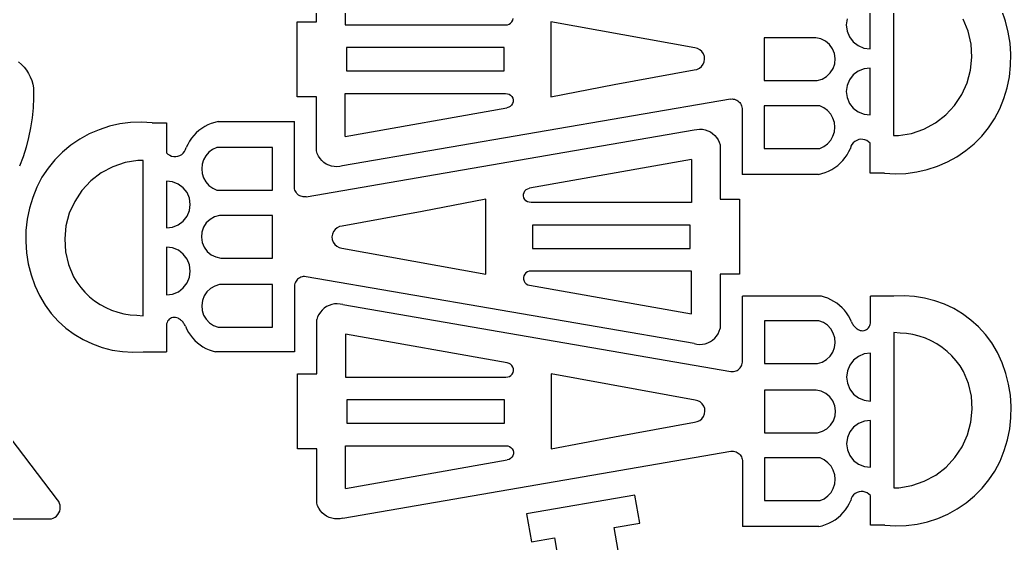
# Model space of a CAD drawing. Extents: x -3998 to 3998, y -3549 to 3549.
# Drawn here: x 1583 to 2350, y 228 to 633 of the extents above; entities that cross this region are included whole.
import ezdxf

# ---------------------------------------------------------------- set-up
doc = ezdxf.new("R2010")
doc.units = 0
doc.header["$MEASUREMENT"] = 0
doc.layers.get('0').update_dxf_attribs({"linetype": 'CONTINUOUS'})

msp = doc.modelspace()

# ---------------------------------------------------------------- linework, layer by layer
for p, q in [((1812.64, 631.18), (1812.64, 673.11)), ((1834.77, 661.88), (1834.77, 628.74)), ((2258.64, 663.18), (2258.64, 543.18)), ((2240.64, 610.18), (2240.64, 647.18)), ((2345.27, 631.58), (2342.39, 639.76)), ((1797.64, 573.18), (1797.64, 631.18)), ((1797.64, 631.18), (1812.64, 631.18)), ((1834.77, 628.74), (1958.77, 628.74)), ((1958.77, 628.74), (1960.18, 628.82)), ((1960.18, 628.82), (1961.52, 629.25)), ((1961.52, 629.25), (1962.71, 630.01)), ((1962.71, 630.01), (1963.67, 631.05)), ((1963.67, 631.05), (1964.33, 632.29)), ((1964.33, 632.29), (1964.65, 633.66)), ((2105.04, 610.92), (1993.77, 631.17)), ((1993.77, 631.17), (1993.77, 573.2)), ((2222.78, 633.47), (2222.15, 628.68)), ((2222.15, 628.68), (2222.78, 623.9)), ((2316.31, 623.76), (2312.44, 633.08)), ((2347.41, 623.18), (2345.27, 631.58)), ((2222.78, 623.9), (2224.62, 619.44)), ((2318.61, 613.92), (2316.31, 623.76)), ((2348.78, 614.61), (2347.41, 623.18)), ((2158.64, 618.68), (2158.64, 585.68)), ((2198.63, 618.68), (2158.64, 618.68)), ((2202.51, 617.81), (2198.63, 618.68)), ((2206.08, 616.04), (2202.51, 617.81)), ((2209.13, 613.47), (2206.08, 616.04)), ((2211.47, 610.25), (2209.13, 613.47)), ((2224.62, 619.44), (2227.56, 615.61)), ((2227.56, 615.61), (2231.39, 612.67)), ((2319.28, 603.85), (2318.61, 613.92)), ((2349.37, 605.96), (2348.78, 614.61)), ((1835.77, 611.18), (1835.77, 593.18)), ((1957.77, 611.18), (1835.77, 611.18)), ((1957.77, 593.18), (1957.77, 611.18)), ((2107.1, 610.45), (2105.04, 610.92)), ((2108.97, 609.48), (2107.1, 610.45)), ((2110.55, 608.09), (2108.97, 609.48)), ((2111.74, 606.35), (2110.55, 608.09)), ((2112.46, 604.37), (2111.74, 606.35)), ((2212.99, 606.57), (2211.47, 610.25)), ((2213.59, 602.63), (2212.99, 606.57)), ((2231.39, 612.67), (2235.85, 610.82)), ((2235.85, 610.82), (2240.64, 610.18)), ((2349.19, 597.29), (2349.37, 605.96)), ((1582.37, 600.12), (1584.61, 598.17)), ((1584.61, 598.17), (1586.65, 596.01)), ((2110.31, 596.55), (2111.57, 598.24)), ((2111.57, 598.24), (2112.38, 600.19)), ((2112.38, 600.19), (2112.68, 602.28)), ((2112.68, 602.28), (2112.46, 604.37)), ((2211.94, 594.89), (2213.23, 598.66)), ((2213.23, 598.66), (2213.59, 602.63)), ((2318.3, 593.8), (2319.28, 603.85)), ((1586.65, 596.01), (1588.48, 593.68)), ((1588.48, 593.68), (1590.08, 591.18)), ((1590.08, 591.18), (1591.45, 588.54)), ((1835.77, 593.18), (1957.77, 593.18)), ((2042.82, 582.6), (2104.69, 593.95)), ((2104.69, 593.95), (2106.76, 594.34)), ((2106.76, 594.34), (2108.67, 595.23)), ((2108.67, 595.23), (2110.31, 596.55)), ((2206.92, 588.78), (2209.8, 591.53)), ((2209.8, 591.53), (2211.94, 594.89)), ((2227.59, 590.09), (2224.64, 586.33)), ((2231.43, 592.94), (2227.59, 590.09)), ((2235.88, 594.68), (2231.43, 592.94)), ((2240.64, 595.18), (2235.88, 594.68)), ((2240.64, 559.18), (2240.64, 595.18)), ((2315.69, 584.04), (2318.3, 593.8)), ((2348.23, 588.67), (2349.19, 597.29)), ((1591.45, 588.54), (1592.56, 585.79)), ((1592.56, 585.79), (1593.4, 582.95)), ((1593.4, 582.95), (1593.98, 580.04)), ((1993.77, 573.2), (2042.82, 582.6)), ((2158.64, 585.68), (2199.64, 585.68)), ((2199.64, 585.68), (2203.46, 586.79)), ((2203.46, 586.79), (2206.92, 588.78)), ((2224.64, 586.33), (2222.78, 581.92)), ((2311.54, 574.84), (2315.69, 584.04)), ((2346.49, 580.17), (2348.23, 588.67)), ((1593.98, 580.04), (1594, 572.3)), ((1834.77, 542.47), (1834.77, 575.6)), ((1834.77, 575.6), (1958.77, 575.6)), ((1958.77, 575.6), (1960.18, 575.53)), ((1960.18, 575.53), (1961.52, 575.09)), ((1961.52, 575.09), (1962.71, 574.34)), ((2222.78, 581.92), (2222.15, 577.18)), ((2222.15, 577.18), (2222.78, 572.45)), ((2305.94, 566.44), (2311.54, 574.84)), ((2344, 571.86), (2346.49, 580.17)), ((1594, 572.3), (1593.61, 564.57)), ((1812.64, 573.18), (1797.64, 573.18)), ((1812.64, 531.26), (1812.64, 573.18)), ((2132.72, 571.32), (1832.71, 519.64)), ((1962.71, 574.34), (1963.67, 573.3)), ((1964.22, 567.91), (1963.49, 566.71)), ((1963.67, 573.3), (1964.33, 572.05)), ((1964.61, 569.27), (1964.22, 567.91)), ((1964.33, 572.05), (1964.65, 570.68)), ((1964.65, 570.68), (1964.61, 569.27)), ((2132.72, 571.32), (2133.85, 571.42)), ((2133.85, 571.42), (2134.82, 571.37)), ((2134.82, 571.37), (2135.78, 571.19)), ((2135.78, 571.19), (2136.71, 570.9)), ((2136.71, 570.9), (2137.6, 570.49)), ((2137.6, 570.49), (2138.43, 569.97)), ((2138.43, 569.97), (2139.19, 569.35)), ((2139.19, 569.35), (2139.86, 568.64)), ((2139.86, 568.64), (2140.43, 567.85)), ((2140.43, 567.85), (2140.91, 567)), ((2222.78, 572.45), (2224.64, 568.04)), ((2224.64, 568.04), (2227.59, 564.28)), ((2340.78, 563.81), (2344, 571.86)), ((1593.61, 564.57), (1592.84, 556.87)), ((1834.77, 542.47), (1959.88, 564.67)), ((1961.25, 565.03), (1959.88, 564.67)), ((1962.48, 565.72), (1961.25, 565.03)), ((1963.49, 566.71), (1962.48, 565.72)), ((2140.91, 567), (2141.27, 566.09)), ((2141.27, 566.09), (2141.51, 565.14)), ((2141.51, 565.14), (2141.64, 564.17)), ((2141.64, 564.17), (2141.64, 513.18)), ((2158.64, 566.18), (2158.64, 533.18)), ((2201.63, 566.18), (2158.64, 566.18)), ((2204.88, 564.66), (2201.63, 566.18)), ((2207.76, 562.51), (2204.88, 564.66)), ((2210.13, 559.81), (2207.76, 562.51)), ((2211.91, 556.69), (2210.13, 559.81)), ((2227.59, 564.28), (2231.43, 561.43)), ((2231.43, 561.43), (2235.88, 559.69)), ((2235.88, 559.69), (2240.64, 559.18)), ((2299.05, 559.05), (2305.94, 566.44)), ((2336.84, 556.08), (2340.78, 563.81)), ((1592.84, 556.87), (1591.67, 549.21)), ((1660.7, 552.12), (1652.55, 550.29)), ((1668.98, 553.18), (1660.7, 552.12)), ((1677.32, 553.45), (1668.98, 553.18)), ((1685.65, 552.93), (1677.32, 553.45)), ((1685.65, 552.93), (1696.65, 552.93)), ((1696.65, 552.93), (1696.65, 529.93)), ((1731.33, 552.46), (1728.78, 551.39)), ((1733.96, 553.31), (1731.33, 552.46)), ((1736.65, 553.93), (1733.96, 553.31)), ((1736.65, 553.93), (1795.65, 553.93)), ((1795.65, 502.94), (1795.65, 553.93)), ((2213, 553.26), (2211.91, 556.69)), ((2213.37, 549.69), (2213, 553.26)), ((2282.15, 548.12), (2291.05, 552.89)), ((2291.05, 552.89), (2299.05, 559.05)), ((2332.16, 549.17), (2336.84, 556.08)), ((1591.67, 549.21), (1590.11, 541.63)), ((1636.96, 544.37), (1629.65, 540.34)), ((1644.62, 547.7), (1636.96, 544.37)), ((1652.55, 550.29), (1644.62, 547.7)), ((1719.69, 545.17), (1717.78, 543.18)), ((1721.76, 547), (1719.69, 545.17)), ((1723.98, 548.66), (1721.76, 547)), ((1726.32, 550.13), (1723.98, 548.66)), ((1728.78, 551.39), (1726.32, 550.13)), ((1804.57, 495.8), (2104.58, 547.48)), ((2104.58, 547.48), (2106.69, 547.94)), ((2106.69, 547.94), (2108.84, 548.11)), ((2108.84, 548.11), (2111, 547.99)), ((2111, 547.99), (2113.11, 547.59)), ((2113.11, 547.59), (2115.16, 546.9)), ((2115.16, 546.9), (2117.1, 545.95)), ((2117.1, 545.95), (2118.89, 544.75)), ((2118.89, 544.75), (2120.5, 543.31)), ((2211.91, 542.69), (2213, 546.11)), ((2213, 546.11), (2213.37, 549.69)), ((2262.64, 543.18), (2272.6, 544.85)), ((2272.6, 544.85), (2282.15, 548.12)), ((2326.85, 542.73), (2332.16, 549.17)), ((1590.11, 541.63), (1588.17, 534.14)), ((1629.65, 540.34), (1622.76, 535.63)), ((1714.48, 538.75), (1713.11, 536.34)), ((1716.04, 541.03), (1714.48, 538.75)), ((1717.78, 543.18), (1716.04, 541.03)), ((2120.5, 543.31), (2121.9, 541.68)), ((2121.9, 541.68), (2123.08, 539.87)), ((2123.08, 539.87), (2124, 537.92)), ((2124, 537.92), (2124.65, 535.86)), ((2204.89, 534.71), (2207.77, 536.86)), ((2207.77, 536.86), (2210.14, 539.56)), ((2210.14, 539.56), (2211.91, 542.69)), ((2227.6, 537.56), (2226.58, 536.28)), ((2228.83, 538.63), (2227.6, 537.56)), ((2230.24, 539.45), (2228.83, 538.63)), ((2231.77, 540), (2230.24, 539.45)), ((2233.38, 540.25), (2231.77, 540)), ((2235.01, 540.2), (2233.38, 540.25)), ((2236.61, 539.86), (2235.01, 540.2)), ((2238.11, 539.22), (2236.61, 539.86)), ((2239.47, 538.32), (2238.11, 539.22)), ((2240.64, 537.18), (2239.47, 538.32)), ((2240.64, 514.18), (2240.64, 537.18)), ((2258.64, 543.18), (2262.64, 543.18)), ((2314.53, 531.49), (2320.96, 536.82)), ((2320.96, 536.82), (2326.85, 542.73)), ((1588.17, 534.14), (1585.85, 526.76)), ((1616.33, 530.3), (1610.44, 524.39)), ((1622.76, 535.63), (1616.33, 530.3)), ((1696.65, 529.93), (1697.82, 528.8)), ((1697.82, 528.8), (1699.18, 527.9)), ((1708.46, 528.49), (1709.69, 529.56)), ((1709.69, 529.56), (1710.71, 530.83)), ((1710.71, 530.83), (1711.47, 532.28)), ((1711.47, 532.28), (1711.95, 533.83)), ((1713.11, 536.34), (1711.95, 533.83)), ((1729.52, 530.26), (1727.15, 527.56)), ((1732.4, 532.41), (1729.52, 530.26)), ((1735.65, 533.93), (1732.4, 532.41)), ((1778.65, 533.93), (1735.65, 533.93)), ((1778.65, 500.93), (1778.65, 533.93)), ((1813.29, 529.2), (1812.64, 531.26)), ((1814.21, 527.25), (1813.29, 529.2)), ((2124.65, 535.86), (2124.65, 493.93)), ((2158.64, 533.18), (2201.64, 533.18)), ((2201.64, 533.18), (2204.89, 534.71)), ((2222.81, 528.37), (2224.18, 530.78)), ((2224.18, 530.78), (2225.34, 533.28)), ((2225.82, 534.84), (2225.34, 533.28)), ((2226.58, 536.28), (2225.82, 534.84)), ((2307.64, 526.78), (2314.53, 531.49)), ((1585.85, 526.76), (1583.15, 519.5)), ((1610.44, 524.39), (1605.13, 517.95)), ((1664.69, 522.27), (1655.14, 519)), ((1674.65, 523.93), (1664.69, 522.27)), ((1678.65, 523.93), (1674.65, 523.93)), ((1678.65, 403.93), (1678.65, 523.93)), ((1699.18, 527.9), (1700.68, 527.26)), ((1700.68, 527.26), (1702.27, 526.91)), ((1702.27, 526.91), (1703.9, 526.87)), ((1703.9, 526.87), (1705.51, 527.12)), ((1705.51, 527.12), (1707.05, 527.67)), ((1707.05, 527.67), (1708.46, 528.49)), ((1725.38, 524.43), (1724.28, 521)), ((1727.15, 527.56), (1725.38, 524.43)), ((1815.38, 525.44), (1814.21, 527.25)), ((1816.79, 523.8), (1815.38, 525.44)), ((1818.4, 522.37), (1816.79, 523.8)), ((1820.19, 521.17), (1818.4, 522.37)), ((1822.13, 520.21), (1820.19, 521.17)), ((2102.52, 524.65), (1977.4, 502.45)), ((2102.52, 524.65), (2102.52, 491.52)), ((2215.53, 520.11), (2217.6, 521.95)), ((2217.6, 521.95), (2219.51, 523.94)), ((2219.51, 523.94), (2221.25, 526.09)), ((2221.25, 526.09), (2222.81, 528.37)), ((2292.67, 519.42), (2300.33, 522.75)), ((2300.33, 522.75), (2307.64, 526.78)), ((1605.13, 517.95), (1600.45, 511.03)), ((1646.24, 514.22), (1638.24, 508.06)), ((1655.14, 519), (1646.24, 514.22)), ((1724.28, 521), (1723.92, 517.43)), ((1723.92, 517.43), (1724.29, 513.86)), ((1724.29, 513.86), (1725.38, 510.43)), ((1824.17, 519.53), (1822.13, 520.21)), ((1826.29, 519.12), (1824.17, 519.53)), ((1828.45, 519.01), (1826.29, 519.12)), ((1830.6, 519.18), (1828.45, 519.01)), ((1832.71, 519.64), (1830.6, 519.18)), ((2200.64, 513.18), (2203.33, 513.81)), ((2203.33, 513.81), (2205.96, 514.66)), ((2205.96, 514.66), (2208.51, 515.72)), ((2208.51, 515.72), (2210.97, 516.99)), ((2210.97, 516.99), (2213.31, 518.46)), ((2213.31, 518.46), (2215.53, 520.11)), ((2251.64, 514.18), (2240.64, 514.18)), ((2251.64, 514.18), (2259.97, 513.67)), ((2259.97, 513.67), (2268.31, 513.94)), ((2268.31, 513.94), (2276.59, 515)), ((2276.59, 515), (2284.74, 516.83)), ((2284.74, 516.83), (2292.67, 519.42)), ((1600.45, 511.03), (1596.51, 503.31)), ((1638.24, 508.06), (1631.35, 500.68)), ((1701.4, 507.43), (1696.65, 507.93)), ((1696.65, 507.93), (1696.65, 471.93)), ((1705.86, 505.69), (1701.4, 507.43)), ((1725.38, 510.43), (1727.15, 507.31)), ((1727.15, 507.31), (1729.53, 504.61)), ((2200.64, 513.18), (2141.64, 513.18)), ((1596.51, 503.31), (1593.29, 495.26)), ((1631.35, 500.68), (1625.75, 492.28)), ((1709.7, 502.84), (1705.86, 505.69)), ((1712.65, 499.08), (1709.7, 502.84)), ((1714.51, 494.67), (1712.65, 499.08)), ((1729.53, 504.61), (1732.41, 502.45)), ((1732.41, 502.45), (1735.66, 500.93)), ((1735.66, 500.93), (1778.65, 500.93)), ((1795.77, 501.97), (1795.65, 502.94)), ((1796.02, 501.03), (1795.77, 501.97)), ((1796.38, 500.12), (1796.02, 501.03)), ((1796.85, 499.27), (1796.38, 500.12)), ((1797.43, 498.48), (1796.85, 499.27)), ((1798.1, 497.77), (1797.43, 498.48)), ((1972.68, 497.85), (1973.07, 499.2)), ((1973.07, 499.2), (1973.8, 500.41)), ((1973.8, 500.41), (1974.81, 501.4)), ((1974.81, 501.4), (1976.04, 502.09)), ((1976.04, 502.09), (1977.4, 502.45)), ((1593.29, 495.26), (1590.79, 486.95)), ((1625.75, 492.28), (1621.6, 483.08)), ((1715.14, 489.93), (1714.51, 494.67)), ((1798.86, 497.15), (1798.1, 497.77)), ((1799.69, 496.63), (1798.86, 497.15)), ((1800.57, 496.22), (1799.69, 496.63)), ((1801.51, 495.92), (1800.57, 496.22)), ((1802.47, 495.75), (1801.51, 495.92)), ((1803.44, 495.69), (1802.47, 495.75)), ((1804.57, 495.8), (1803.44, 495.69)), ((1943.52, 493.92), (1894.47, 484.52)), ((1943.52, 435.95), (1943.52, 493.92)), ((1972.64, 496.44), (1972.68, 497.85)), ((1972.96, 495.07), (1972.64, 496.44)), ((1973.62, 493.82), (1972.96, 495.07)), ((1974.58, 492.78), (1973.62, 493.82)), ((1975.77, 492.02), (1974.58, 492.78)), ((1977.11, 491.59), (1975.77, 492.02)), ((1978.52, 491.52), (1977.11, 491.59)), ((2102.52, 491.52), (1978.52, 491.52)), ((2124.65, 493.93), (2139.65, 493.93)), ((2139.65, 493.93), (2139.65, 435.93)), ((1590.79, 486.95), (1589.06, 478.45)), ((1621.6, 483.08), (1618.99, 473.32)), ((1712.65, 480.79), (1714.51, 485.2)), ((1714.51, 485.2), (1715.14, 489.93)), ((1894.47, 484.52), (1832.6, 473.16)), ((1589.06, 478.45), (1588.1, 469.83)), ((1705.86, 474.18), (1709.7, 477.03)), ((1709.7, 477.03), (1712.65, 480.79)), ((1727.49, 475.59), (1725.34, 472.23)), ((1730.37, 478.34), (1727.49, 475.59)), ((1733.82, 480.32), (1730.37, 478.34)), ((1737.65, 481.43), (1733.82, 480.32)), ((1778.65, 481.43), (1737.65, 481.43)), ((1778.65, 448.43), (1778.65, 481.43)), ((1588.1, 469.83), (1587.91, 461.16)), ((1618.99, 473.32), (1618.01, 463.27)), ((1696.65, 471.93), (1701.4, 472.44)), ((1701.4, 472.44), (1705.86, 474.18)), ((1724.06, 468.46), (1723.7, 464.49)), ((1725.34, 472.23), (1724.06, 468.46)), ((1825.72, 468.87), (1824.91, 466.93)), ((1826.98, 470.56), (1825.72, 468.87)), ((1828.62, 471.89), (1826.98, 470.56)), ((1830.53, 472.78), (1828.62, 471.89)), ((1832.6, 473.16), (1830.53, 472.78)), ((2101.52, 473.93), (1979.52, 473.93)), ((1979.52, 473.93), (1979.52, 455.93)), ((2101.52, 455.93), (2101.52, 473.93)), ((1587.91, 461.16), (1588.51, 452.5)), ((1618.01, 463.27), (1618.68, 453.19)), ((1723.7, 464.49), (1724.3, 460.55)), ((1724.3, 460.55), (1725.82, 456.87)), ((1824.91, 466.93), (1824.61, 464.84)), ((1824.61, 464.84), (1824.82, 462.75)), ((1824.82, 462.75), (1825.55, 460.77)), ((1825.55, 460.77), (1826.74, 459.03)), ((1588.51, 452.5), (1589.88, 443.94)), ((1618.68, 453.19), (1620.98, 443.36)), ((1696.65, 456.93), (1696.65, 419.93)), ((1701.44, 456.3), (1696.65, 456.93)), ((1705.9, 454.45), (1701.44, 456.3)), ((1709.73, 451.51), (1705.9, 454.45)), ((1725.82, 456.87), (1728.16, 453.65)), ((1728.16, 453.65), (1731.21, 451.08)), ((1826.74, 459.03), (1828.32, 457.63)), ((1828.32, 457.63), (1830.19, 456.67)), ((1830.19, 456.67), (1832.24, 456.2)), ((1832.24, 456.2), (1943.52, 435.95)), ((1979.52, 455.93), (2101.52, 455.93)), ((1712.66, 447.68), (1709.73, 451.51)), ((1714.51, 443.22), (1712.66, 447.68)), ((1731.21, 451.08), (1734.78, 449.31)), ((1734.78, 449.31), (1738.66, 448.43)), ((1738.66, 448.43), (1778.65, 448.43)), ((1589.88, 443.94), (1592.02, 435.53)), ((1620.98, 443.36), (1624.85, 434.03)), ((1715.14, 438.43), (1714.51, 443.22)), ((1714.51, 433.65), (1715.14, 438.43)), ((1974.58, 437.11), (1973.62, 436.07)), ((1975.77, 437.87), (1974.58, 437.11)), ((1977.11, 438.3), (1975.77, 437.87)), ((1978.52, 438.38), (1977.11, 438.3)), ((2102.52, 438.38), (1978.52, 438.38)), ((2102.52, 405.24), (2102.52, 438.38)), ((1592.02, 435.53), (1594.9, 427.35)), ((1624.85, 434.03), (1627.45, 429.78)), ((1627.45, 429.78), (1630.41, 425.77)), ((1709.73, 425.36), (1712.66, 429.19)), ((1712.66, 429.19), (1714.51, 433.65)), ((1796.38, 429.75), (1796.02, 428.84)), ((1796.85, 430.6), (1796.38, 429.75)), ((1797.43, 431.39), (1796.85, 430.6)), ((1798.1, 432.1), (1797.43, 431.39)), ((1798.86, 432.72), (1798.1, 432.1)), ((1799.69, 433.24), (1798.86, 432.72)), ((1800.57, 433.65), (1799.69, 433.24)), ((1801.51, 433.94), (1800.57, 433.65)), ((1802.47, 434.12), (1801.51, 433.94)), ((1803.44, 434.17), (1802.47, 434.12)), ((1804.57, 434.07), (1803.44, 434.17)), ((2104.58, 382.39), (1804.57, 434.07)), ((1972.96, 434.83), (1972.64, 433.45)), ((1972.64, 433.45), (1972.68, 432.04)), ((1972.68, 432.04), (1973.07, 430.69)), ((1973.62, 436.07), (1972.96, 434.83)), ((1973.07, 430.69), (1973.8, 429.48)), ((1973.8, 429.48), (1974.81, 428.5)), ((2139.65, 435.93), (2124.65, 435.93)), ((2124.65, 435.93), (2124.65, 394.01)), ((1594.9, 427.35), (1598.51, 419.47)), ((1630.41, 425.77), (1633.7, 422.02)), ((1633.7, 422.02), (1637.3, 418.58)), ((1701.44, 420.57), (1705.9, 422.42)), ((1705.9, 422.42), (1709.73, 425.36)), ((1727.95, 422.3), (1725.83, 419.14)), ((1730.73, 424.89), (1727.95, 422.3)), ((1734.02, 426.81), (1730.73, 424.89)), ((1737.65, 427.93), (1734.02, 426.81)), ((1778.65, 427.93), (1737.65, 427.93)), ((1778.65, 394.93), (1778.65, 427.93)), ((1795.77, 427.89), (1795.65, 426.92)), ((1795.65, 426.92), (1795.65, 375.93)), ((1796.02, 428.84), (1795.77, 427.89)), ((1974.81, 428.5), (1976.04, 427.8)), ((1976.04, 427.8), (1977.4, 427.44)), ((1977.4, 427.44), (2102.52, 405.24)), ((1598.51, 419.47), (1602.81, 411.93)), ((1637.3, 418.58), (1641.19, 415.46)), ((1641.19, 415.46), (1645.34, 412.69)), ((1696.65, 419.93), (1701.44, 420.57)), ((1724.46, 415.6), (1723.92, 411.83)), ((1725.83, 419.14), (1724.46, 415.6)), ((2141.9, 367.94), (2141.9, 418.93)), ((2202.9, 418.93), (2141.9, 418.93)), ((2205.46, 418.25), (2202.9, 418.93)), ((2207.95, 417.35), (2205.46, 418.25)), ((2210.36, 416.27), (2207.95, 417.35)), ((2212.68, 414.99), (2210.36, 416.27)), ((2214.88, 413.52), (2212.68, 414.99)), ((2258.9, 418.93), (2240.9, 418.93)), ((2240.9, 398.2), (2240.9, 418.93)), ((2266.89, 419.22), (2258.9, 418.93)), ((2274.87, 418.74), (2266.89, 419.22)), ((2282.76, 417.5), (2274.87, 418.74)), ((2290.51, 415.5), (2282.76, 417.5)), ((2298.02, 412.78), (2290.51, 415.5)), ((1612.57, 261.44), (1497.33, 412.83)), ((1602.81, 411.93), (1607.64, 405.57)), ((1645.34, 412.69), (1649.71, 410.29)), ((1649.71, 410.29), (1654.27, 408.27)), ((1654.27, 408.27), (1658.98, 406.66)), ((1658.98, 406.66), (1663.82, 405.46)), ((1723.92, 411.83), (1724.23, 408.04)), ((1724.23, 408.04), (1725.38, 404.42)), ((1815.65, 406.68), (1814.47, 404.87)), ((1817.05, 408.31), (1815.65, 406.68)), ((1818.67, 409.75), (1817.05, 408.31)), ((1820.46, 410.95), (1818.67, 409.75)), ((1822.39, 411.9), (1820.46, 410.95)), ((1824.44, 412.59), (1822.39, 411.9)), ((1826.56, 412.99), (1824.44, 412.59)), ((1828.71, 413.11), (1826.56, 412.99)), ((1830.86, 412.94), (1828.71, 413.11)), ((1832.97, 412.48), (1830.86, 412.94)), ((1832.97, 412.48), (2132.98, 360.8)), ((2216.96, 411.89), (2214.88, 413.52)), ((2218.91, 410.09), (2216.96, 411.89)), ((2220.7, 408.14), (2218.91, 410.09)), ((2222.33, 406.06), (2220.7, 408.14)), ((2305.24, 409.36), (2298.02, 412.78)), ((2312.1, 405.25), (2305.24, 409.36)), ((1607.64, 405.57), (1613.06, 399.69)), ((1613.06, 399.69), (1619.01, 394.35)), ((1663.82, 405.46), (1668.75, 404.69)), ((1668.75, 404.69), (1673.72, 404.34)), ((1673.72, 404.34), (1678.65, 403.93)), ((1697.11, 398.65), (1696.8, 397.68)), ((1697.57, 399.57), (1697.11, 398.65)), ((1698.18, 400.39), (1697.57, 399.57)), ((1698.91, 401.11), (1698.18, 400.39)), ((1699.75, 401.7), (1698.91, 401.11)), ((1700.67, 402.14), (1699.75, 401.7)), ((1701.65, 402.43), (1700.67, 402.14)), ((1702.67, 402.55), (1701.65, 402.43)), ((1703.69, 402.51), (1702.67, 402.55)), ((1704.7, 402.3), (1703.69, 402.51)), ((1705.65, 401.93), (1704.7, 402.3)), ((1706.27, 401.58), (1705.65, 401.93)), ((1706.87, 401.18), (1706.27, 401.58)), ((1707.45, 400.76), (1706.87, 401.18)), ((1708, 400.31), (1707.45, 400.76)), ((1708.53, 399.82), (1708, 400.31)), ((1709.03, 399.31), (1708.53, 399.82)), ((1709.51, 398.78), (1709.03, 399.31)), ((1709.95, 398.21), (1709.51, 398.78)), ((1725.38, 404.42), (1727.32, 401.14)), ((1727.32, 401.14), (1729.94, 398.38)), ((1813.55, 402.92), (1812.9, 400.86)), ((1812.9, 358.93), (1812.9, 400.86)), ((1814.47, 404.87), (1813.55, 402.92)), ((2158.9, 399.93), (2158.9, 366.93)), ((2200.89, 399.93), (2158.9, 399.93)), ((2204.45, 398.59), (2200.89, 399.93)), ((2207.62, 396.49), (2204.45, 398.59)), ((2223.78, 403.85), (2222.33, 406.06)), ((2225.06, 401.53), (2223.78, 403.85)), ((2226.14, 399.11), (2225.06, 401.53)), ((2226.14, 399.11), (2226.45, 398.47)), ((2318.54, 400.51), (2312.1, 405.25)), ((2324.5, 395.18), (2318.54, 400.51)), ((1619.01, 394.35), (1625.45, 389.61)), ((1696.8, 397.68), (1696.65, 396.66)), ((1696.65, 396.66), (1696.65, 375.93)), ((1710.37, 397.63), (1709.95, 398.21)), ((1710.75, 397.02), (1710.37, 397.63)), ((1711.1, 396.4), (1710.75, 397.02)), ((1711.41, 395.75), (1711.1, 396.4)), ((1711.41, 395.75), (1712.49, 393.34)), ((1712.49, 393.34), (1713.77, 391.02)), ((1713.77, 391.02), (1715.22, 388.81)), ((1729.94, 398.38), (1733.1, 396.28)), ((1733.1, 396.28), (1736.66, 394.93)), ((1736.66, 394.93), (1778.65, 394.93)), ((2123.08, 390), (2124, 391.95)), ((2124, 391.95), (2124.65, 394.01)), ((2210.23, 393.73), (2207.62, 396.49)), ((2212.17, 390.45), (2210.23, 393.73)), ((2226.45, 398.47), (2226.8, 397.84)), ((2226.8, 397.84), (2227.18, 397.24)), ((2227.18, 397.24), (2227.6, 396.65)), ((2227.6, 396.65), (2228.04, 396.09)), ((2228.04, 396.09), (2228.52, 395.55)), ((2228.52, 395.55), (2229.02, 395.04)), ((2229.02, 395.04), (2229.55, 394.56)), ((2229.55, 394.56), (2230.1, 394.11)), ((2230.1, 394.11), (2230.68, 393.68)), ((2230.68, 393.68), (2231.28, 393.29)), ((2231.28, 393.29), (2231.9, 392.93)), ((2231.9, 392.93), (2232.86, 392.57)), ((2232.86, 392.57), (2233.86, 392.36)), ((2233.86, 392.36), (2234.88, 392.31)), ((2234.88, 392.31), (2235.9, 392.44)), ((2235.9, 392.44), (2236.88, 392.73)), ((2236.88, 392.73), (2237.81, 393.17)), ((2237.81, 393.17), (2238.64, 393.76)), ((2238.64, 393.76), (2239.38, 394.47)), ((2239.38, 394.47), (2239.98, 395.3)), ((2239.98, 395.3), (2240.45, 396.21)), ((2240.45, 396.21), (2240.75, 397.19)), ((2240.75, 397.19), (2240.9, 398.2)), ((2258.9, 390.93), (2258.9, 270.93)), ((2263.83, 390.53), (2258.9, 390.93)), ((2329.91, 389.3), (2324.5, 395.18)), ((1625.45, 389.61), (1632.31, 385.51)), ((1632.31, 385.51), (1639.53, 382.08)), ((1715.22, 388.81), (1716.85, 386.72)), ((1716.85, 386.72), (1718.64, 384.78)), ((1718.64, 384.78), (1720.59, 382.98)), ((1835.03, 389.63), (1835.03, 356.49)), ((1960.15, 367.42), (1835.03, 389.63)), ((2115.16, 382.96), (2117.1, 383.92)), ((2117.1, 383.92), (2118.89, 385.12)), ((2118.89, 385.12), (2120.5, 386.55)), ((2120.5, 386.55), (2121.9, 388.19)), ((2121.9, 388.19), (2123.08, 390)), ((2213.32, 386.83), (2212.17, 390.45)), ((2213.64, 383.04), (2213.32, 386.83)), ((2268.81, 390.18), (2263.83, 390.53)), ((2273.73, 389.41), (2268.81, 390.18)), ((2278.57, 388.21), (2273.73, 389.41)), ((2283.29, 386.59), (2278.57, 388.21)), ((2287.85, 384.58), (2283.29, 386.59)), ((2292.21, 382.18), (2287.85, 384.58)), ((2334.74, 382.93), (2329.91, 389.3)), ((1639.53, 382.08), (1647.05, 379.36)), ((1647.05, 379.36), (1654.79, 377.37)), ((1654.79, 377.37), (1662.68, 376.13)), ((1662.68, 376.13), (1670.66, 375.65)), ((1670.66, 375.65), (1678.65, 375.93)), ((1678.65, 375.93), (1696.65, 375.93)), ((1720.59, 382.98), (1722.67, 381.34)), ((1722.67, 381.34), (1724.87, 379.88)), ((1724.87, 379.88), (1727.19, 378.6)), ((1727.19, 378.6), (1729.6, 377.51)), ((1729.6, 377.51), (1732.1, 376.62)), ((1732.1, 376.62), (1734.65, 375.93)), ((1795.65, 375.93), (1734.65, 375.93)), ((2104.58, 382.39), (2106.69, 381.93)), ((2106.69, 381.93), (2108.84, 381.76)), ((2108.84, 381.76), (2111, 381.87)), ((2111, 381.87), (2113.11, 382.28)), ((2113.11, 382.28), (2115.16, 382.96)), ((2209.6, 372.57), (2211.73, 375.72)), ((2211.73, 375.72), (2213.09, 379.27)), ((2213.09, 379.27), (2213.64, 383.04)), ((2296.36, 379.41), (2292.21, 382.18)), ((2300.25, 376.29), (2296.36, 379.41)), ((2303.85, 372.84), (2300.25, 376.29)), ((2339.04, 375.4), (2334.74, 382.93)), ((2141.78, 366.97), (2141.9, 367.94)), ((2199.9, 366.93), (2203.53, 368.06)), ((2203.53, 368.06), (2206.82, 369.97)), ((2206.82, 369.97), (2209.6, 372.57)), ((2227.83, 369.51), (2224.89, 365.68)), ((2231.65, 372.45), (2227.83, 369.51)), ((2236.11, 374.3), (2231.65, 372.45)), ((2240.9, 374.93), (2236.11, 374.3)), ((2240.9, 337.93), (2240.9, 374.93)), ((2307.14, 369.1), (2303.85, 372.84)), ((2310.1, 365.09), (2307.14, 369.1)), ((2342.65, 367.51), (2339.04, 375.4)), ((1961.51, 367.07), (1960.15, 367.42)), ((1962.74, 366.37), (1961.51, 367.07)), ((1963.75, 365.39), (1962.74, 366.37)), ((1964.48, 364.18), (1963.75, 365.39)), ((1964.87, 362.83), (1964.48, 364.18)), ((1964.59, 360.04), (1964.91, 361.41)), ((1964.91, 361.41), (1964.87, 362.83)), ((2132.98, 360.8), (2134.11, 360.69)), ((2134.11, 360.69), (2135.08, 360.75)), ((2135.08, 360.75), (2136.05, 360.92)), ((2136.05, 360.92), (2136.98, 361.22)), ((2136.98, 361.22), (2137.86, 361.63)), ((2137.86, 361.63), (2138.69, 362.15)), ((2138.69, 362.15), (2139.45, 362.77)), ((2139.45, 362.77), (2140.12, 363.48)), ((2140.12, 363.48), (2140.7, 364.27)), ((2140.7, 364.27), (2141.17, 365.12)), ((2141.17, 365.12), (2141.53, 366.03)), ((2141.53, 366.03), (2141.78, 366.97)), ((2158.9, 366.93), (2199.9, 366.93)), ((2223.04, 361.22), (2222.41, 356.43)), ((2224.89, 365.68), (2223.04, 361.22)), ((2312.7, 360.83), (2310.1, 365.09)), ((2316.57, 351.51), (2312.7, 360.83)), ((2345.53, 359.33), (2342.65, 367.51)), ((1797.9, 300.93), (1797.9, 358.93)), ((1797.9, 358.93), (1812.9, 358.93)), ((1835.03, 356.49), (1959.03, 356.49)), ((1959.03, 356.49), (1960.44, 356.57)), ((1960.44, 356.57), (1961.78, 357)), ((1961.78, 357), (1962.97, 357.76)), ((1962.97, 357.76), (1963.93, 358.8)), ((1963.93, 358.8), (1964.59, 360.04)), ((2105.31, 338.67), (1994.03, 358.92)), ((1994.03, 358.92), (1994.03, 300.95)), ((2222.41, 356.43), (2223.04, 351.65)), ((2347.67, 350.93), (2345.53, 359.33)), ((2158.9, 346.43), (2158.9, 313.43)), ((2198.89, 346.43), (2158.9, 346.43)), ((2202.78, 345.56), (2198.89, 346.43)), ((2206.34, 343.79), (2202.78, 345.56)), ((2223.04, 351.65), (2224.89, 347.19)), ((2224.89, 347.19), (2227.83, 343.36)), ((2318.87, 341.67), (2316.57, 351.51)), ((2349.04, 342.36), (2347.67, 350.93)), ((1836.03, 338.93), (1836.03, 320.93)), ((1958.03, 338.93), (1836.03, 338.93)), ((1958.03, 320.93), (1958.03, 338.93)), ((2107.36, 338.2), (2105.31, 338.67)), ((2109.23, 337.23), (2107.36, 338.2)), ((2110.81, 335.84), (2109.23, 337.23)), ((2209.39, 341.22), (2206.34, 343.79)), ((2211.74, 338), (2209.39, 341.22)), ((2213.25, 334.32), (2211.74, 338)), ((2227.83, 343.36), (2231.65, 340.42)), ((2231.65, 340.42), (2236.11, 338.57)), ((2236.11, 338.57), (2240.9, 337.93)), ((2319.54, 331.6), (2318.87, 341.67)), ((2349.64, 333.71), (2349.04, 342.36)), ((2112, 334.1), (2110.81, 335.84)), ((2112.73, 332.12), (2112, 334.1)), ((2112.64, 327.94), (2112.94, 330.03)), ((2112.94, 330.03), (2112.73, 332.12)), ((2213.85, 330.38), (2213.25, 334.32)), ((2213.49, 326.41), (2213.85, 330.38)), ((2318.56, 321.55), (2319.54, 331.6)), ((2349.45, 325.04), (2349.64, 333.71)), ((2104.95, 321.7), (2107.02, 322.09)), ((2107.02, 322.09), (2108.94, 322.98)), ((2108.94, 322.98), (2110.57, 324.3)), ((2110.57, 324.3), (2111.83, 325.99)), ((2111.83, 325.99), (2112.64, 327.94)), ((2210.06, 319.28), (2212.21, 322.64)), ((2212.21, 322.64), (2213.49, 326.41)), ((2236.15, 322.43), (2231.69, 320.69)), ((2240.9, 322.93), (2236.15, 322.43)), ((2240.9, 286.93), (2240.9, 322.93)), ((2348.49, 316.42), (2349.45, 325.04)), ((1836.03, 320.93), (1958.03, 320.93)), ((2043.08, 310.35), (2104.95, 321.7)), ((2199.9, 313.43), (2203.73, 314.54)), ((2203.73, 314.54), (2207.18, 316.53)), ((2207.18, 316.53), (2210.06, 319.28)), ((2227.86, 317.84), (2224.9, 314.08)), ((2231.69, 320.69), (2227.86, 317.84)), ((2315.96, 311.79), (2318.56, 321.55)), ((2346.76, 307.92), (2348.49, 316.42)), ((1994.03, 300.95), (2043.08, 310.35)), ((2158.9, 313.43), (2199.9, 313.43)), ((2223.04, 309.67), (2222.41, 304.93)), ((2224.9, 314.08), (2223.04, 309.67)), ((2311.8, 302.59), (2315.96, 311.79)), ((2344.27, 299.61), (2346.76, 307.92)), ((1812.9, 300.93), (1797.9, 300.93)), ((1812.9, 259.01), (1812.9, 300.93)), ((1832.97, 247.39), (2132.98, 299.07)), ((1835.03, 270.22), (1835.03, 303.35)), ((1835.03, 303.35), (1959.03, 303.35)), ((1959.03, 303.35), (1960.44, 303.28)), ((1960.44, 303.28), (1961.78, 302.84)), ((1961.78, 302.84), (1962.97, 302.09)), ((1962.97, 302.09), (1963.93, 301.05)), ((1963.93, 301.05), (1964.59, 299.8)), ((1964.59, 299.8), (1964.91, 298.43)), ((2132.98, 299.07), (2134.11, 299.17)), ((2134.11, 299.17), (2135.08, 299.12)), ((2135.08, 299.12), (2136.05, 298.94)), ((2136.05, 298.94), (2136.98, 298.65)), ((2222.41, 304.93), (2223.04, 300.2)), ((2223.04, 300.2), (2224.9, 295.79)), ((2306.2, 294.19), (2311.8, 302.59)), ((2341.04, 291.56), (2344.27, 299.61)), ((1835.03, 270.22), (1960.15, 292.42)), ((1961.51, 292.78), (1960.15, 292.42)), ((1962.74, 293.47), (1961.51, 292.78)), ((1963.75, 294.46), (1962.74, 293.47)), ((1964.48, 295.66), (1963.75, 294.46)), ((1964.87, 297.02), (1964.48, 295.66)), ((1964.91, 298.43), (1964.87, 297.02)), ((2136.98, 298.65), (2137.86, 298.24)), ((2137.86, 298.24), (2138.69, 297.72)), ((2138.69, 297.72), (2139.45, 297.1)), ((2139.45, 297.1), (2140.12, 296.39)), ((2140.12, 296.39), (2140.7, 295.6)), ((2140.7, 295.6), (2141.17, 294.75)), ((2141.17, 294.75), (2141.53, 293.84)), ((2141.53, 293.84), (2141.78, 292.89)), ((2141.78, 292.89), (2141.9, 291.92)), ((2141.9, 291.92), (2141.9, 240.93)), ((2158.9, 293.93), (2158.9, 260.93)), ((2201.89, 293.93), (2158.9, 293.93)), ((2205.15, 292.41), (2201.89, 293.93)), ((2208.02, 290.26), (2205.15, 292.41)), ((2224.9, 295.79), (2227.86, 292.03)), ((2227.86, 292.03), (2231.69, 289.18)), ((2299.31, 286.8), (2306.2, 294.19)), ((2337.1, 283.83), (2341.04, 291.56)), ((2210.4, 287.56), (2208.02, 290.26)), ((2212.17, 284.44), (2210.4, 287.56)), ((2213.26, 281.01), (2212.17, 284.44)), ((2231.69, 289.18), (2236.15, 287.44)), ((2236.15, 287.44), (2240.9, 286.93)), ((2291.31, 280.64), (2299.31, 286.8)), ((2332.42, 276.92), (2337.1, 283.83)), ((2213.64, 277.44), (2213.26, 281.01)), ((2213.27, 273.86), (2213.64, 277.44)), ((2272.86, 272.6), (2282.41, 275.87)), ((2282.41, 275.87), (2291.31, 280.64)), ((2327.11, 270.48), (2332.42, 276.92)), ((2210.4, 267.31), (2212.17, 270.44)), ((2212.17, 270.44), (2213.27, 273.86)), ((2258.9, 270.93), (2262.9, 270.93)), ((2262.9, 270.93), (2272.86, 272.6)), ((2321.22, 264.57), (2327.11, 270.48)), ((1613.44, 260.19), (1612.57, 261.44)), ((2058.85, 265.28), (1975.08, 250.85)), ((2062.58, 243.6), (2058.85, 265.28)), ((2158.9, 260.93), (2201.9, 260.93)), ((2201.9, 260.93), (2205.16, 262.46)), ((2205.16, 262.46), (2208.03, 264.61)), ((2208.03, 264.61), (2210.4, 267.31)), ((2224.44, 258.53), (2225.6, 261.03)), ((2226.08, 262.59), (2225.6, 261.03)), ((2226.85, 264.03), (2226.08, 262.59)), ((2227.86, 265.31), (2226.85, 264.03)), ((2229.09, 266.38), (2227.86, 265.31)), ((2230.5, 267.2), (2229.09, 266.38)), ((2232.04, 267.75), (2230.5, 267.2)), ((2233.65, 268), (2232.04, 267.75)), ((2235.28, 267.95), (2233.65, 268)), ((2236.87, 267.61), (2235.28, 267.95)), ((2238.37, 266.97), (2236.87, 267.61)), ((2239.73, 266.07), (2238.37, 266.97)), ((2240.9, 264.93), (2239.73, 266.07)), ((2240.9, 241.93), (2240.9, 264.93)), ((2314.8, 259.24), (2321.22, 264.57)), ((1614.08, 258.81), (1613.44, 260.19)), ((1614.48, 257.34), (1614.08, 258.81)), ((1614.18, 252.82), (1614.53, 254.3)), ((1614.63, 255.82), (1614.48, 257.34)), ((1614.53, 254.3), (1614.63, 255.82)), ((1813.55, 256.95), (1812.9, 259.01)), ((1814.47, 255), (1813.55, 256.95)), ((1815.65, 253.19), (1814.47, 255)), ((1817.05, 251.55), (1815.65, 253.19)), ((2219.77, 251.69), (2221.51, 253.84)), ((2221.51, 253.84), (2223.07, 256.12)), ((2223.07, 256.12), (2224.44, 258.53)), ((2300.59, 250.5), (2307.9, 254.53)), ((2307.9, 254.53), (2314.8, 259.24)), ((1429.71, 246.83), (1607.77, 246.83)), ((1607.77, 246.83), (1609.21, 247.33)), ((1609.21, 247.33), (1610.54, 248.06)), ((1610.54, 248.06), (1611.74, 249.01)), ((1611.74, 249.01), (1612.76, 250.14)), ((1612.76, 250.14), (1613.58, 251.42)), ((1613.58, 251.42), (1614.18, 252.82)), ((1818.67, 250.12), (1817.05, 251.55)), ((1820.46, 248.92), (1818.67, 250.12)), ((1822.39, 247.96), (1820.46, 248.92)), ((1824.44, 247.28), (1822.39, 247.96)), ((1826.56, 246.87), (1824.44, 247.28)), ((1828.71, 246.76), (1826.56, 246.87)), ((1830.86, 246.93), (1828.71, 246.76)), ((1832.97, 247.39), (1830.86, 246.93)), ((1975.08, 250.85), (1978.82, 229.17)), ((2211.23, 244.74), (2213.58, 246.21)), ((2213.58, 246.21), (2215.79, 247.86)), ((2215.79, 247.86), (2217.86, 249.7)), ((2217.86, 249.7), (2219.77, 251.69)), ((2285, 244.58), (2292.94, 247.17)), ((2292.94, 247.17), (2300.59, 250.5)), ((2042.87, 240.2), (2062.58, 243.6)), ((2052.21, 186), (2042.87, 240.2)), ((2200.9, 240.93), (2141.9, 240.93)), ((2200.9, 240.93), (2203.59, 241.56)), ((2203.59, 241.56), (2206.22, 242.41)), ((2206.22, 242.41), (2208.78, 243.47)), ((2208.78, 243.47), (2211.23, 244.74)), ((2251.9, 241.93), (2240.9, 241.93)), ((2251.9, 241.93), (2260.23, 241.42)), ((2260.23, 241.42), (2268.58, 241.69)), ((2268.58, 241.69), (2276.86, 242.75)), ((2276.86, 242.75), (2285, 244.58)), ((1978.82, 229.17), (1996.56, 232.22)), ((1996.56, 232.22), (1998.93, 218.43))]:
    msp.add_line(p, q)

doc.saveas('drawing.dxf')
